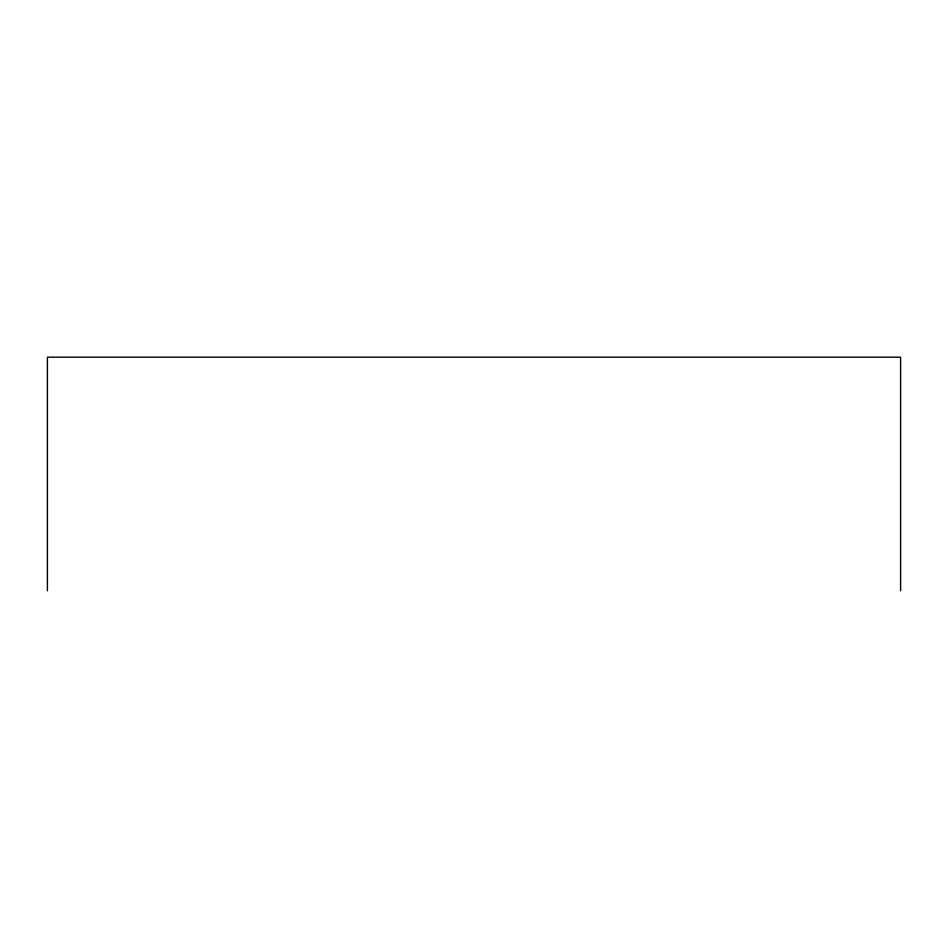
<?xml version="1.0" encoding="UTF-8"?>
<svg xmlns="http://www.w3.org/2000/svg" width="948" height="948" viewBox="0 0 948 948"><rect width="100%" height="100%" fill="white"/><g stroke="black" fill="none" stroke-linecap="round" stroke-linejoin="round"><path stroke-width="1.42" d="M900.6 590.817L900.6 357.183L47.4 357.183L47.4 590.817"/></g></svg>
